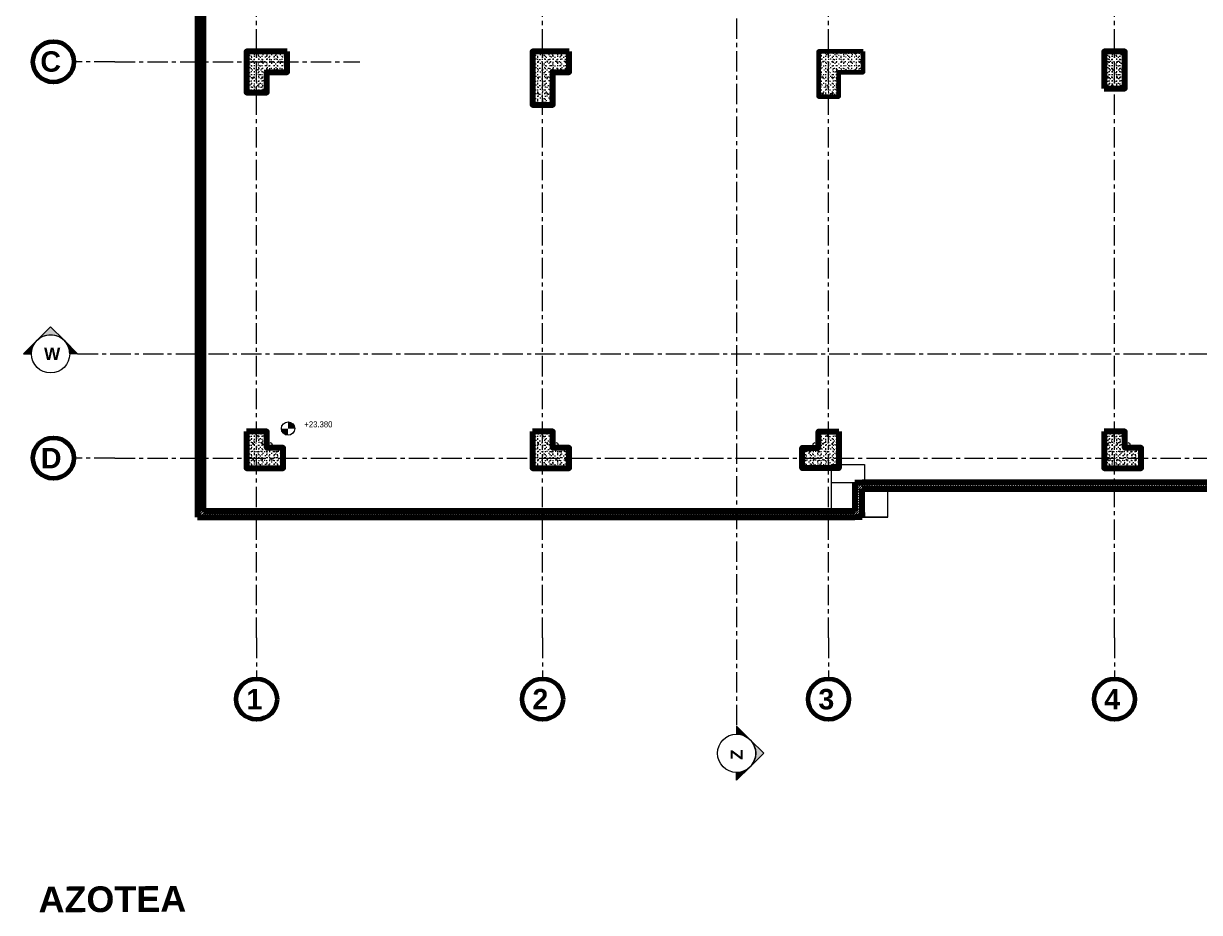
# Model space of a CAD drawing. Header units: inches. Extents: x -19 to 5698, y -728 to 92.
# Drawn here: x 466.11 to 494.9, y -3.67 to 18.09 of the extents above; entities that cross this region are included whole.
import ezdxf

# ---------------------------------------------------------------- set-up
doc = ezdxf.new("R2010")
doc.units = ezdxf.units.IN
doc.header["$MEASUREMENT"] = 0
doc.set_wipeout_variables(frame=1)
doc.linetypes.add('Punto & Raya', pattern=[0.65, 0.5, -0.075, 0, -0.075])
doc.linetypes.add('Wipeout_Contour', pattern=[1, 0, -1])
doc.layers.get('0').update_dxf_attribs({"color": 61})
for name, color, linetype in [('02 _ ARQ _ ALB _ Ejes Generales', 251, 'Continuous'), ('02 _ ARQ _ ZON _ Espacio.3D', 7, 'Continuous'), ('08 _ STR _ EXT _ 06 Columnas', 7, 'Continuous'), ('08 _ STR _ EXT _ 07 Losa Aligerada', 7, 'Continuous'), ('Estructura - 04 MURO', 7, 'Continuous'), ('Marcador - Secciones', 7, 'Continuous'), ('MEP - HVAC', 7, 'Continuous')]:
    doc.layers.add(name, color=color, linetype=linetype)
doc.styles.add('Estilo_Generado_1', font='swisseb.ttf')
doc.styles.add('Estilo_Generado_4', font='swisse.ttf')
pattern_1 = [(45, (462.50009, 3e-08), (-0.030052038, 0.030052038), [])]
pattern_2 = [(0, (462.5001, 3e-08), (0, 0.3897114), [0.024375, -0.200625]), (0, (462.6126, 0.19486), (0, 0.3897114), [0.024375, -0.200625]), (60, (462.5001, 3e-08), (-0.3375, 0.1948557), [0.024375, -0.200625]), (60, (462.7251, 3e-08), (-0.3375, 0.1948557), [0.024375, -0.200625]), (120, (462.52447, 3e-08), (0.3375, 0.1948557), [0.024375, -0.200625]), (120, (462.74947, 3e-08), (0.3375, 0.1948557), [0.024375, -0.200625]), (0, (462.50009, 0.0375), (0, 0.075), [0, -0.075, 0, -0.1125]), (45, (462.53759, 0.0375), (-0.05303301, 0.05303301), [0, -0.05625, 0, -0.09375])]

msp = doc.modelspace()

# ---------------------------------------------------------------- hatches: boundary and pattern name
at = {"linetype": 'Continuous', "lineweight": 13}
for points in [[(472.5885, 8.1732), (472.426, 8.1732), (472.4384, 8.111), (472.4736, 8.0583), (472.5263, 8.0231), (472.5885, 8.0107)], [(472.5885, 8.1732), (472.751, 8.1732), (472.7386, 8.2354), (472.7034, 8.2881), (472.6507, 8.3233), (472.5885, 8.3357)]]:
    msp.add_hatch(color=7, dxfattribs=at).paths.add_polyline_path(points)
at = {"layer": '08 _ STR _ EXT _ 06 Columnas', "linetype": 'Continuous', "lineweight": 9}
h = msp.add_hatch(dxfattribs=at)
h.set_pattern_fill('HORMIGÓN_EN_MASA_0002', style=0, pattern_type=2)
h.set_pattern_definition(pattern_2)
h.paths.add_polyline_path([(472.5701, 17.4), (471.5701, 17.4), (471.5701, 16.4), (472.0701, 16.4), (472.0701, 16.9), (472.5701, 16.9)])
h = msp.add_hatch(dxfattribs=at)
h.set_pattern_fill('HORMIGÓN_EN_MASA_0002', style=0, pattern_type=2)
h.set_pattern_definition(pattern_2)
h.paths.add_polyline_path([(479.4701, 17.4), (478.5701, 17.4), (478.5701, 16.0998), (479.0701, 16.0999), (479.0701, 16.9), (479.4701, 16.9001)])
h = msp.add_hatch(dxfattribs=at)
h.set_pattern_fill('HORMIGÓN_EN_MASA_0002', style=0, pattern_type=2)
h.set_pattern_definition(pattern_2)
h.paths.add_polyline_path([(486.6701, 17.4), (485.5701, 17.4), (485.5701, 16.2998), (486.0701, 16.2999), (486.0701, 16.9), (486.6701, 16.9001)])
h = msp.add_hatch(dxfattribs=at)
h.set_pattern_fill('HORMIGÓN_EN_MASA_0002', style=0, pattern_type=2)
h.set_pattern_definition(pattern_2)
h.paths.add_polyline_path([(492.5701, 16.5), (493.0701, 16.5), (493.0701, 17.4), (492.5701, 17.4)])
h = msp.add_hatch(dxfattribs=at)
h.set_pattern_fill('HORMIGÓN_EN_MASA_0002', style=0, pattern_type=2)
h.set_pattern_definition(pattern_2)
h.paths.add_polyline_path([(471.5701, 8.1), (471.5701, 7.2), (472.4701, 7.2), (472.4701, 7.7), (472.0701, 7.7), (472.0701, 8.1)])
h = msp.add_hatch(dxfattribs=at)
h.set_pattern_fill('HORMIGÓN_EN_MASA_0002', style=0, pattern_type=2)
h.set_pattern_definition(pattern_2)
h.paths.add_polyline_path([(478.5701, 8.1), (478.5701, 7.2), (479.4701, 7.2), (479.4701, 7.7), (479.0701, 7.7), (479.0701, 8.1)])
h = msp.add_hatch(dxfattribs=at)
h.set_pattern_fill('HORMIGÓN_EN_MASA_0002', style=0, pattern_type=2)
h.set_pattern_definition(pattern_2)
h.paths.add_polyline_path([(486.0701, 8.1), (485.5701, 8.1), (485.5701, 7.7), (485.1701, 7.7), (485.1701, 7.2), (486.0701, 7.2)])
h = msp.add_hatch(dxfattribs=at)
h.set_pattern_fill('HORMIGÓN_EN_MASA_0002', style=0, pattern_type=2)
h.set_pattern_definition(pattern_2)
h.paths.add_polyline_path([(492.5701, 8.1), (492.5701, 7.2), (493.4701, 7.2), (493.4701, 7.7), (493.0701, 7.7), (493.0701, 8.1)])
at = {"layer": 'Marcador - Secciones', "linetype": 'Continuous', "lineweight": 13}
for points in [[(466.4447, 10.3331, -0.4142136), (467.1072, 10.3331), (466.7759, 10.6643)], [(466.1134, 10.0018), (466.3075, 10.0018, -0.1989124), (466.4447, 10.3331)], [(467.4384, 10.0018), (467.1072, 10.3331, -0.1989124), (467.2444, 10.0018)], [(483.5701, 0.8878), (483.5701, 0.6938, -0.1989124), (483.9013, 0.5566)], [(483.9013, -0.1059), (484.2326, 0.2253), (483.9013, 0.5566, -0.4142136)], [(483.5701, -0.4372), (483.9013, -0.1059, -0.1989124), (483.5701, -0.2431)]]:
    msp.add_hatch(color=7, dxfattribs=at).paths.add_polyline_path(points)

# ---------------------------------------------------------------- linework, layer by layer
at = {"color": 7, "linetype": 'Continuous', "lineweight": 13}
msp.add_circle((472.5885, 8.1732), 0.1625, dxfattribs=at)
at = {"layer": '02 _ ARQ _ ALB _ Ejes Generales', "color": 251, "linetype": 'Punto & Raya', "lineweight": 13, "true_color": 0x636466}
for p, q in [((468.3455, 17.15), (467.3455, 17.15)), ((468.3455, 7.45), (467.3455, 7.45)), ((471.8201, 3.05), (471.8201, 2.05)), ((478.8201, 3.05), (478.8201, 2.05)), ((485.8201, 3.05), (485.8201, 2.05)), ((492.8201, 3.05), (492.8201, 3.05)), ((492.8201, 3.05), (492.8201, 2.05))]:
    msp.add_line(p, q, dxfattribs=at)
at = {"layer": '02 _ ARQ _ ALB _ Ejes Generales', "color": 7, "linetype": 'Continuous', "lineweight": 60}
for centre in [(466.8455, 17.15), (466.8455, 7.45), (471.8201, 1.55), (478.8201, 1.55), (485.8201, 1.55), (492.8201, 1.55)]:
    msp.add_circle(centre, 0.5, dxfattribs=at)
at = {"layer": '02 _ ARQ _ ZON _ Espacio.3D', "color": 254, "linetype": 'Continuous', "lineweight": 0, "flags": 128}
msp.add_lwpolyline([(515.2701, 40.25), (494.7415, 40.25), (494.7415, 40.95), (470.5201, 40.95), (470.5201, 6.15), (485.8904, 6.15), (485.8904, 7.2957), (486.6987, 7.2957), (486.6987, 6.85), (515.2701, 6.85)], dxfattribs=at)
at = {"layer": '08 _ STR _ EXT _ 06 Columnas', "color": 7, "linetype": 'Continuous', "lineweight": 80, "flags": 128}
for points in [[(472.5701, 17.4), (471.5701, 17.4), (471.5701, 16.4), (472.0701, 16.4), (472.0701, 16.9), (472.5701, 16.9)], [(479.4701, 17.4), (478.5701, 17.4), (478.5701, 16.0998), (479.0701, 16.0999), (479.0701, 16.9), (479.4701, 16.9001)], [(492.5701, 16.5), (493.0701, 16.5), (493.0701, 17.4), (492.5701, 17.4)], [(471.5701, 8.1), (471.5701, 7.2), (472.4701, 7.2), (472.4701, 7.7), (472.0701, 7.7), (472.0701, 8.1)], [(478.5701, 8.1), (478.5701, 7.2), (479.4701, 7.2), (479.4701, 7.7), (479.0701, 7.7), (479.0701, 8.1)], [(486.0701, 8.1), (486.0701, 7.2), (485.1701, 7.2), (485.1701, 7.7), (485.5701, 7.7), (485.5701, 8.1)], [(492.5701, 8.1), (492.5701, 7.2), (493.4701, 7.2), (493.4701, 7.7), (493.0701, 7.7), (493.0701, 8.1)]]:
    msp.add_lwpolyline(points, close=True, dxfattribs=at)
at = {"layer": '08 _ STR _ EXT _ 06 Columnas', "color": 7, "linetype": 'Continuous', "lineweight": 60, "flags": 128}
msp.add_lwpolyline([(486.6701, 17.4), (485.5701, 17.4), (485.5701, 16.2998), (486.0701, 16.2999), (486.0701, 16.9), (486.6701, 16.9001)], close=True, dxfattribs=at)
at = {"layer": '08 _ STR _ EXT _ 07 Losa Aligerada', "color": 7, "linetype": 'Continuous', "lineweight": 18, "flags": 128}
msp.add_lwpolyline([(496.03, 41.1), (470.3701, 41.1), (470.3701, 6.0005), (487.2752, 6.0005), (486.4669, 6.1505), (485.8904, 6.1505), (485.8904, 6.85), (486.4669, 6.85), (487.2752, 6.7), (515.4201, 6.7)], dxfattribs=at)
at = {"layer": 'Marcador - Secciones', "color": 7, "linetype": 'Continuous', "lineweight": 13, "flags": 128}
for points in [[(466.4447, 10.3331, -0.4142136), (467.1072, 10.3331), (466.7759, 10.6643)], [(466.1134, 10.0018), (466.3075, 10.0018, -0.1989124), (466.4447, 10.3331)], [(467.4384, 10.0018), (467.2444, 10.0018, 0.1989124), (467.1072, 10.3331)], [(483.5701, 0.8878), (483.5701, 0.6938, -0.1989124), (483.9013, 0.5566)], [(483.9013, -0.1059, 0.4142136), (483.9013, 0.5566), (484.2326, 0.2253)], [(483.5701, -0.4372), (483.5701, -0.2431, 0.1989124), (483.9013, -0.1059)]]:
    msp.add_lwpolyline(points, format="xyb", close=True, dxfattribs=at)
at = {"layer": 'Marcador - Secciones', "color": 7, "linetype": 'Continuous', "lineweight": 13}
for centre in [(466.7759, 10.0018), (483.5701, 0.2253)]:
    msp.add_circle(centre, 0.4685, dxfattribs=at)
at = {"layer": 'MEP - HVAC', "color": 7, "linetype": 'Continuous', "lineweight": 13, "flags": 128}
for points in [[(472.1991, 7.775, -1), (472.0911, 7.775, -1)], [(479.1451, 7.829, -1), (479.1451, 7.721, -1)], [(485.4951, 7.721, -1), (485.4951, 7.829, -1)], [(493.1451, 7.829, -1), (493.1451, 7.721, -1)]]:
    msp.add_lwpolyline(points, format="xyb", close=True, dxfattribs=at)

# ---------------------------------------------------------------- texts
at = {"color": 7, "lineweight": 13, "insert": (472.9885, 8.1993), "char_height": 0.15, "attachment_point": 7, "style": 'Estilo_Generado_4'}
msp.add_mtext('\\A1;{\\W0.900000x;\\pql;\\fSwis721 Ex BT|b0|i0|c0|p34;+23.380}', dxfattribs=at)
at = {"color": 7, "linetype": 'Continuous', "lineweight": 13, "insert": (466.4816, -3.6779), "char_height": 0.629725, "attachment_point": 7, "rotation": 0.24824, "style": 'Estilo_Generado_1'}
msp.add_mtext('\\A1;{\\pql;\\fSwis721 Ex BT|b1|i0|c0|p34;AZOTEA}', dxfattribs=at)
at = {"layer": '02 _ ARQ _ ALB _ Ejes Generales', "color": 7, "lineweight": 30, "char_height": 0.5, "attachment_point": 1, "style": 'Estilo_Generado_1'}
for s, insert in [('\\A1;{\\pql;\\pt0;\\fSwis721 Ex BT|b1|i0|c0|p34;C}', (466.5255, 17.4081)), ('\\A1;{\\pql;\\pt0;\\fSwis721 Ex BT|b1|i0|c0|p34;D}', (466.5392, 7.7)), ('\\A1;{\\pql;\\pt0;\\fSwis721 Ex BT|b1|i0|c0|p34;1}', (471.5709, 1.8)), ('\\A1;{\\pql;\\pt0;\\fSwis721 Ex BT|b1|i0|c0|p34;2}', (478.5709, 1.8)), ('\\A1;{\\pql;\\pt0;\\fSwis721 Ex BT|b1|i0|c0|p34;3}', (485.5709, 1.8)), ('\\A1;{\\pql;\\pt0;\\fSwis721 Ex BT|b1|i0|c0|p34;4}', (492.5709, 1.8))]:
    msp.add_mtext(s, dxfattribs=dict(at, insert=insert))
at = {"layer": 'Marcador - Secciones', "color": 5, "lineweight": 25, "insert": (467.0118, 9.8518), "char_height": 0.3, "attachment_point": 9, "style": 'Estilo_Generado_1'}
msp.add_mtext('\\A1;{\\pqr;\\pt0;\\fSwis721 Ex BT|b1|i0|c0|p34;W}', dxfattribs=at)
at = {"layer": 'Marcador - Secciones', "color": 5, "lineweight": 25, "insert": (483.7201, 0.0635), "char_height": 0.3, "attachment_point": 7, "rotation": 90, "style": 'Estilo_Generado_1'}
msp.add_mtext('\\A1;{\\pql;\\pt0;\\fSwis721 Ex BT|b1|i0|c0|p34;Z}', dxfattribs=at)

# ---------------------------------------------------------------- next in the draw order: wipeouts: each hides what was drawn before it
at = {"color": 254, "linetype": 'Wipeout_Contour', "lineweight": 0, "ltscale": 12132.650556}
msp.add_wipeout([(486.4669, 6.85), (486.6401, 6.8179), (486.6401, 6.85)], dxfattribs=at).dxf.layer = 'Estructura - 04 MURO'
at = {"color": 254, "linetype": 'Wipeout_Contour', "lineweight": 0, "ltscale": 12084.308391}
msp.add_wipeout([(470.5201, 6.1505), (470.3701, 6.0005), (470.5201, 6.0005)], dxfattribs=at).dxf.layer = 'Estructura - 04 MURO'

# ---------------------------------------------------------------- next in the draw order: hatches: boundary and pattern name
at = {"layer": 'Estructura - 04 MURO', "linetype": 'Continuous', "lineweight": 5}
h = msp.add_hatch(dxfattribs=at)
h.set_pattern_fill('LADRILLO_COMÚN_0002', color=250, style=0, pattern_type=2)
h.set_pattern_definition(pattern_1)
h.paths.add_polyline_path([(486.4669, 6.85), (486.6401, 6.8179), (486.6401, 6.85)])
h = msp.add_hatch(dxfattribs=at)
h.set_pattern_fill('LADRILLO_COMÚN_0002', color=250, style=0, pattern_type=2)
h.set_pattern_definition(pattern_1)
h.paths.add_polyline_path([(470.5201, 6.1505), (470.3701, 6.0005), (470.5201, 6.0005)])

# ---------------------------------------------------------------- next in the draw order: wipeouts: each hides what was drawn before it
at = {"color": 254, "linetype": 'Wipeout_Contour', "lineweight": 0, "ltscale": 16113.38631}
msp.add_wipeout([(470.5201, 6.1505), (470.5201, 40.95), (470.3701, 40.95), (470.3701, 6.1505)], dxfattribs=at).dxf.layer = 'Estructura - 04 MURO'

# ---------------------------------------------------------------- next in the draw order: hatches: boundary and pattern name
at = {"layer": 'Estructura - 04 MURO', "linetype": 'Continuous', "lineweight": 5}
h = msp.add_hatch(dxfattribs=at)
h.set_pattern_fill('LADRILLO_COMÚN_0002', color=250, style=0, pattern_type=2)
h.set_pattern_definition(pattern_1)
h.paths.add_polyline_path([(470.5201, 6.1505), (470.5201, 40.95), (470.3701, 40.95), (470.3701, 6.1505)])

# ---------------------------------------------------------------- next in the draw order: linework, layer by layer
at = {"layer": '02 _ ARQ _ ALB _ Ejes Generales', "color": 251, "linetype": 'Punto & Raya', "lineweight": 13, "true_color": 0x636466}
for p, q in [((468.3455, 17.15), (474.3455, 17.15)), ((468.3455, 7.45), (517.0701, 7.45))]:
    msp.add_line(p, q, dxfattribs=at)
at = {"layer": 'Marcador - Secciones', "color": 251, "linetype": 'Punto & Raya', "lineweight": 13, "true_color": 0x636466}
msp.add_line((467.4384, 10.0018), (508.8507, 10.0018), dxfattribs=at)

# ---------------------------------------------------------------- next in the draw order: wipeouts: each hides what was drawn before it
at = {"color": 254, "linetype": 'Wipeout_Contour', "lineweight": 0, "ltscale": 12085.160125}
msp.add_wipeout([(470.3701, 6.1505), (470.3701, 6.0005), (470.5201, 6.1505)], dxfattribs=at).dxf.layer = 'Estructura - 04 MURO'

# ---------------------------------------------------------------- next in the draw order: hatches: boundary and pattern name
at = {"layer": 'Estructura - 04 MURO', "linetype": 'Continuous', "lineweight": 5}
h = msp.add_hatch(dxfattribs=at)
h.set_pattern_fill('LADRILLO_COMÚN_0002', color=250, style=0, pattern_type=2)
h.set_pattern_definition(pattern_1)
h.paths.add_polyline_path([(470.3701, 6.1505), (470.3701, 6.0005), (470.5201, 6.1505)])

# ---------------------------------------------------------------- next in the draw order: linework, layer by layer
at = {"layer": 'Estructura - 04 MURO', "color": 7, "linetype": 'Continuous', "lineweight": 80, "flags": 128}
for points in [[(470.3701, 40.95), (470.3701, 6.0005)], [(470.5201, 6.1505), (470.5201, 40.95)], [(470.3701, 6.0005), (470.5201, 6.0005)]]:
    msp.add_lwpolyline(points, dxfattribs=at)

# ---------------------------------------------------------------- next in the draw order: wipeouts: each hides what was drawn before it
at = {"color": 254, "linetype": 'Wipeout_Contour', "lineweight": 0, "ltscale": 16145.172603}
msp.add_wipeout([(486.4669, 6.1505), (470.5201, 6.1505), (470.5201, 6.0005), (486.4669, 6.0005)], dxfattribs=at).dxf.layer = 'Estructura - 04 MURO'

# ---------------------------------------------------------------- next in the draw order: hatches: boundary and pattern name
at = {"layer": 'Estructura - 04 MURO', "linetype": 'Continuous', "lineweight": 5}
h = msp.add_hatch(dxfattribs=at)
h.set_pattern_fill('LADRILLO_COMÚN_0002', color=250, style=0, pattern_type=2)
h.set_pattern_definition(pattern_1)
h.paths.add_polyline_path([(486.4669, 6.1505), (470.5201, 6.1505), (470.5201, 6.0005), (486.4669, 6.0005)])

# ---------------------------------------------------------------- next in the draw order: linework, layer by layer
at = {"layer": '02 _ ARQ _ ALB _ Ejes Generales', "color": 251, "linetype": 'Punto & Raya', "lineweight": 13, "true_color": 0x636466}
for p, q in [((471.8201, 3.05), (471.8201, 44.9)), ((478.8201, 3.05), (478.8201, 44.9)), ((485.8201, 3.05), (485.8201, 44.9))]:
    msp.add_line(p, q, dxfattribs=at)
at = {"layer": 'Estructura - 04 MURO', "color": 7, "linetype": 'Continuous', "lineweight": 80, "flags": 128}
for points in [[(486.4669, 6.1505), (470.5201, 6.1505)], [(470.5201, 6.0005), (486.4669, 6.0005)]]:
    msp.add_lwpolyline(points, dxfattribs=at)
at = {"layer": 'Marcador - Secciones', "color": 251, "linetype": 'Punto & Raya', "lineweight": 13, "true_color": 0x636466}
msp.add_line((483.5701, 46.2111), (483.5701, 0.8878), dxfattribs=at)

# ---------------------------------------------------------------- next in the draw order: wipeouts: each hides what was drawn before it
at = {"color": 254, "linetype": 'Wipeout_Contour', "lineweight": 0, "ltscale": 16177.412213}
msp.add_wipeout([(486.4669, 6.0005), (486.6401, 6.0005), (486.6401, 6.1184), (486.4669, 6.1505)], dxfattribs=at).dxf.layer = 'Estructura - 04 MURO'

# ---------------------------------------------------------------- next in the draw order: hatches: boundary and pattern name
at = {"layer": 'Estructura - 04 MURO', "linetype": 'Continuous', "lineweight": 5}
h = msp.add_hatch(dxfattribs=at)
h.set_pattern_fill('LADRILLO_COMÚN_0002', color=250, style=0, pattern_type=2)
h.set_pattern_definition(pattern_1)
h.paths.add_polyline_path([(486.4669, 6.0005), (486.6401, 6.0005), (486.6401, 6.1184), (486.4669, 6.1505)])

# ---------------------------------------------------------------- next in the draw order: wipeouts: each hides what was drawn before it
at = {"color": 254, "linetype": 'Wipeout_Contour', "lineweight": 0, "ltscale": 12134.453427}
msp.add_wipeout([(486.6401, 6.1184), (486.6401, 6.0005), (487.2752, 6.0005)], dxfattribs=at).dxf.layer = 'Estructura - 04 MURO'

# ---------------------------------------------------------------- next in the draw order: wipeouts: each hides what was drawn before it
at = {"color": 254, "linetype": 'Wipeout_Contour', "lineweight": 0, "ltscale": 16179.031353}
msp.add_wipeout([(486.6401, 6.7), (486.6401, 6.1184), (487.2752, 6.0005), (487.2752, 6.7)], dxfattribs=at).dxf.layer = 'Estructura - 04 MURO'

# ---------------------------------------------------------------- next in the draw order: linework, layer by layer
at = {"layer": 'Estructura - 04 MURO', "color": 7, "linetype": 'Continuous', "lineweight": 13, "flags": 128}
msp.add_lwpolyline([(487.2752, 6.0005), (487.2752, 6.7)], dxfattribs=at)

# ---------------------------------------------------------------- next in the draw order: wipeouts: each hides what was drawn before it
at = {"color": 254, "linetype": 'Wipeout_Contour', "lineweight": 0, "ltscale": 12132.647102}
msp.add_wipeout([(486.4669, 6.1505), (486.6401, 6.1184), (486.6401, 6.1505)], dxfattribs=at).dxf.layer = 'Estructura - 04 MURO'

# ---------------------------------------------------------------- next in the draw order: hatches: boundary and pattern name
at = {"layer": 'Estructura - 04 MURO', "linetype": 'Continuous', "lineweight": 5}
h = msp.add_hatch(dxfattribs=at)
h.set_pattern_fill('LADRILLO_COMÚN_0002', color=250, style=0, pattern_type=2)
h.set_pattern_definition(pattern_1)
h.paths.add_polyline_path([(486.4669, 6.1505), (486.6401, 6.1184), (486.6401, 6.1505)])

# ---------------------------------------------------------------- next in the draw order: linework, layer by layer
at = {"layer": 'Estructura - 04 MURO', "color": 7, "linetype": 'Continuous', "lineweight": 80, "flags": 128}
msp.add_lwpolyline([(486.6401, 6.0005), (486.4669, 6.0005)], dxfattribs=at)
at = {"layer": 'Estructura - 04 MURO', "color": 7, "linetype": 'Continuous', "lineweight": 13, "flags": 128}
msp.add_lwpolyline([(487.2752, 6.0005), (486.6401, 6.0005)], dxfattribs=at)

# ---------------------------------------------------------------- next in the draw order: wipeouts: each hides what was drawn before it
at = {"color": 254, "linetype": 'Wipeout_Contour', "lineweight": 0, "ltscale": 16177.414801}
msp.add_wipeout([(486.4669, 6.7), (486.4669, 6.1505), (486.6401, 6.1505), (486.6401, 6.7)], dxfattribs=at).dxf.layer = 'Estructura - 04 MURO'

# ---------------------------------------------------------------- next in the draw order: hatches: boundary and pattern name
at = {"layer": 'Estructura - 04 MURO', "linetype": 'Continuous', "lineweight": 5}
h = msp.add_hatch(dxfattribs=at)
h.set_pattern_fill('LADRILLO_COMÚN_0002', color=250, style=0, pattern_type=2)
h.set_pattern_definition(pattern_1)
h.paths.add_polyline_path([(486.4669, 6.7), (486.4669, 6.1505), (486.6401, 6.1505), (486.6401, 6.7)])

# ---------------------------------------------------------------- next in the draw order: linework, layer by layer
at = {"layer": 'Estructura - 04 MURO', "color": 7, "linetype": 'Continuous', "lineweight": 80}
for q in [(486.6401, 6.1505), (486.6401, 6.0005)]:
    msp.add_line((486.6401, 6.1184), q, dxfattribs=at)

# ---------------------------------------------------------------- next in the draw order: wipeouts: each hides what was drawn before it
at = {"color": 254, "linetype": 'Wipeout_Contour', "lineweight": 0, "ltscale": 16177.416615}
msp.add_wipeout([(486.4669, 6.7), (486.6401, 6.7), (486.6401, 6.8179), (486.4669, 6.85)], dxfattribs=at).dxf.layer = 'Estructura - 04 MURO'

# ---------------------------------------------------------------- next in the draw order: hatches: boundary and pattern name
at = {"layer": 'Estructura - 04 MURO', "linetype": 'Continuous', "lineweight": 5}
h = msp.add_hatch(dxfattribs=at)
h.set_pattern_fill('LADRILLO_COMÚN_0002', color=250, style=0, pattern_type=2)
h.set_pattern_definition(pattern_1)
h.paths.add_polyline_path([(486.4669, 6.7), (486.6401, 6.7), (486.6401, 6.8179), (486.4669, 6.85)])

# ---------------------------------------------------------------- next in the draw order: linework, layer by layer
at = {"layer": 'Estructura - 04 MURO', "color": 7, "linetype": 'Continuous', "lineweight": 80}
for p, q in [((486.6401, 6.7), (487.2752, 6.7)), ((486.6401, 6.1505), (486.6401, 6.7))]:
    msp.add_line(p, q, dxfattribs=at)
at = {"layer": 'Estructura - 04 MURO', "color": 7, "linetype": 'Continuous', "lineweight": 80, "flags": 128}
for points in [[(486.4669, 6.85), (486.6401, 6.85)], [(486.4669, 6.85), (486.4669, 6.1505)]]:
    msp.add_lwpolyline(points, dxfattribs=at)

# ---------------------------------------------------------------- next in the draw order: wipeouts: each hides what was drawn before it
at = {"color": 254, "linetype": 'Wipeout_Contour', "lineweight": 0, "ltscale": 12134.456655}
msp.add_wipeout([(487.2752, 6.7), (486.6401, 6.8179), (486.6401, 6.7)], dxfattribs=at).dxf.layer = 'Estructura - 04 MURO'

# ---------------------------------------------------------------- next in the draw order: hatches: boundary and pattern name
at = {"layer": 'Estructura - 04 MURO', "linetype": 'Continuous', "lineweight": 5}
h = msp.add_hatch(dxfattribs=at)
h.set_pattern_fill('LADRILLO_COMÚN_0002', color=250, style=0, pattern_type=2)
h.set_pattern_definition(pattern_1)
h.paths.add_polyline_path([(487.2752, 6.7), (486.6401, 6.8179), (486.6401, 6.7)])

# ---------------------------------------------------------------- next in the draw order: wipeouts: each hides what was drawn before it
at = {"color": 254, "linetype": 'Wipeout_Contour', "lineweight": 0, "ltscale": 20280.577584}
msp.add_wipeout([(515.2701, 6.85), (486.6401, 6.85), (486.6401, 6.8179), (487.2752, 6.7), (515.2701, 6.7)], dxfattribs=at).dxf.layer = 'Estructura - 04 MURO'

# ---------------------------------------------------------------- next in the draw order: hatches: boundary and pattern name
at = {"layer": 'Estructura - 04 MURO', "linetype": 'Continuous', "lineweight": 5}
h = msp.add_hatch(dxfattribs=at)
h.set_pattern_fill('LADRILLO_COMÚN_0002', color=250, style=0, pattern_type=2)
h.set_pattern_definition(pattern_1)
h.paths.add_polyline_path([(515.2701, 6.85), (486.6401, 6.85), (486.6401, 6.8179), (487.2752, 6.7), (515.2701, 6.7)])

# ---------------------------------------------------------------- next in the draw order: linework, layer by layer
at = {"layer": '02 _ ARQ _ ALB _ Ejes Generales', "color": 251, "linetype": 'Punto & Raya', "lineweight": 13, "true_color": 0x636466}
msp.add_line((492.8201, 3.05), (492.8201, 44.9), dxfattribs=at)
at = {"layer": 'Estructura - 04 MURO', "color": 7, "linetype": 'Continuous', "lineweight": 80}
msp.add_line((486.6401, 6.7), (487.2752, 6.7), dxfattribs=at)
at = {"layer": 'Estructura - 04 MURO', "color": 7, "linetype": 'Continuous', "lineweight": 80, "flags": 128}
for points in [[(515.2701, 6.85), (486.6401, 6.85)], [(487.2752, 6.7), (515.4201, 6.7)]]:
    msp.add_lwpolyline(points, dxfattribs=at)

doc.saveas('drawing.dxf')
